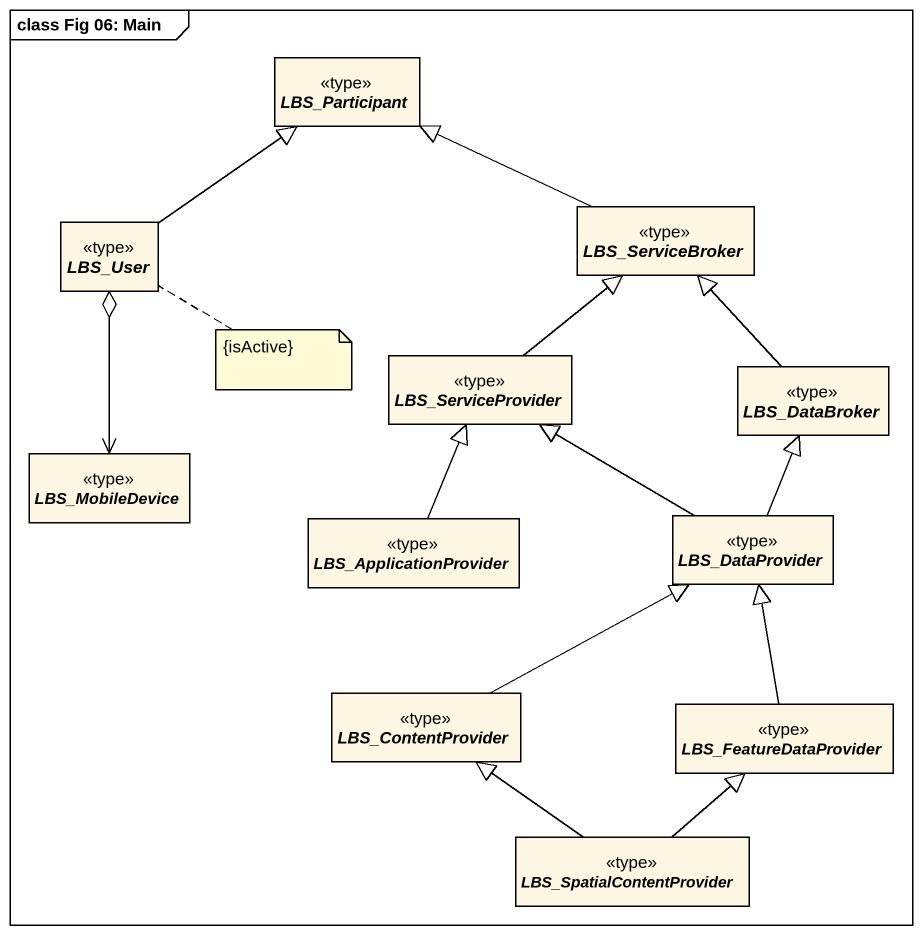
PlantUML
@startuml
mainframe class Fig 06: Main
hide circle
hide empty members
abstract class LBS_Participant <<type>>
abstract class LBS_ServiceBroker <<type>>
abstract class LBS_User <<type>>
abstract class LBS_ServiceProvider <<type>>
abstract class LBS_DataBroker <<type>>
abstract class LBS_MobileDevice <<type>>
abstract class LBS_ApplicationProvider <<type>>
abstract class LBS_DataProvider <<type>>
abstract class LBS_ContentProvider <<type>>
abstract class LBS_FeatureDataProvider <<type>>
abstract class LBS_SpatialContentProvider <<type>>
LBS_ServiceBroker -left-|> LBS_Participant
LBS_User -up-|> LBS_Participant
LBS_User o--> LBS_MobileDevice
LBS_ServiceProvider -up-|> LBS_ServiceBroker
LBS_DataBroker -up-|> LBS_ServiceBroker
LBS_ApplicationProvider -up-|> LBS_ServiceProvider
LBS_DataProvider -left-|> LBS_ServiceProvider
LBS_DataProvider -up-|> LBS_DataBroker
LBS_ContentProvider -right-|> LBS_DataProvider
LBS_FeatureDataProvider -up-|> LBS_DataProvider
LBS_SpatialContentProvider -up-|> LBS_ContentProvider
LBS_SpatialContentProvider -up-|> LBS_FeatureDataProvider
note right of LBS_User : {isActive}
@enduml
